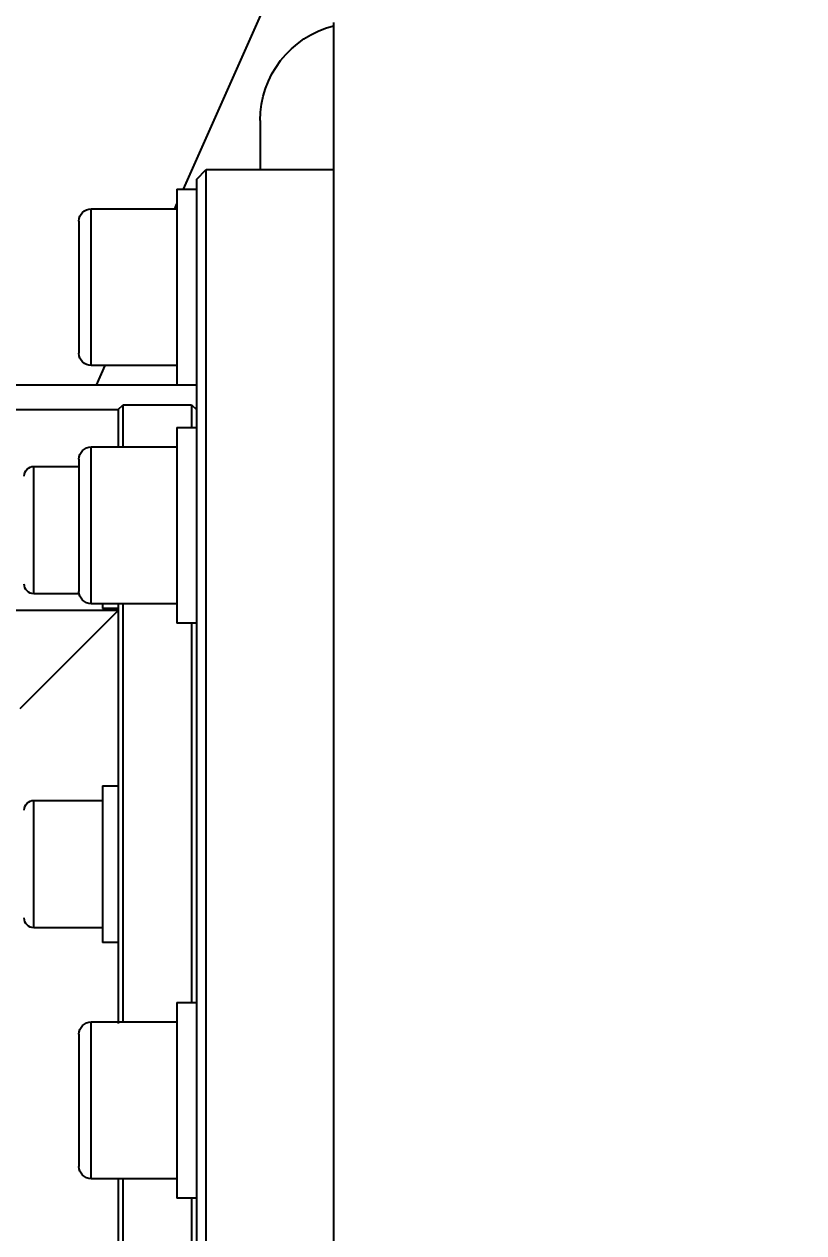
# Model space of a CAD drawing. Header units: millimetres. Extents: x 6622 to 532820, y 3370 to 359312.
# Drawn here: x 459148.4 to 459228, y 346624.1 to 346747.5 of the extents above; entities that cross this region are included whole.
import ezdxf

# ---------------------------------------------------------------- set-up
doc = ezdxf.new("R2010")
doc.units = ezdxf.units.MM
doc.styles.get("Standard").update_dxf_attribs({"font": 'txt', "bigfont": 'gbcbig.shx'})
doc.dimstyles.new('副本 ISO-25', dxfattribs={"dimtxt": 300, "dimasz": 200, "dimexe": 200, "dimexo": 25, "dimgap": 200, "dimtad": 1, "dimtxsty": 'Standard', "dimcen": 2.5, "dimadec": 0, "dimazin": 0, "dimtfac": 1, "dimtmove": 0, "dimatfit": 3, "dimfxl": 1, "dimarcsym": 0})

# ---------------------------------------------------------------- blocks, each defined once
blk = doc.blocks.new('A$C3E973D8C')
at = {"color": 2, "linetype": 'Continuous', "lineweight": 25}
for p, q in [((1985.33, 482.55), (1976.89, 501.55)), ((1970, 499.55), (1970, 294.55)), ((1977.5, 489.55), (1977.5, 484.55)), ((1983, 484.55), (1970, 484.55)), ((1984, 483.55), (1983, 484.55)), ((1983, 294.55), (1983, 484.55)), ((1984, 483.55), (1984, 295.55)), ((1986, 482.55), (1984, 482.55)), ((1986, 482.55), (1986, 462.55)), ((1986.22, 480.55), (1986, 481.05)), ((1994.75, 480.55), (1986, 480.55)), ((1994.75, 472.55), (1994.75, 480.55)), ((1996, 479.3), (1996, 472.55)), ((1994.75, 464.55), (1994.75, 472.55)), ((1996, 472.55), (1996, 465.8)), ((1986, 464.55), (1994.75, 464.55)), ((1994.22, 462.55), (1993.33, 464.55)), ((1984, 462.55), (1986, 462.55)), ((1986, 462.55), (2005, 462.55)), ((1984.5, 460.55), (1984, 460.05)), ((1991.5, 460.55), (1984.5, 460.55)), ((1984.5, 460.55), (1984.5, 458.24)), ((1992, 460.05), (1991.5, 460.55)), ((1991.5, 456.24), (1991.5, 460.55)), ((1992, 460.05), (1992, 456.24)), ((2007.5, 460.05), (1992, 460.05)), ((1986, 458.24), (1984, 458.24)), ((1986, 458.24), (1986, 438.24)), ((1994.75, 456.24), (1986, 456.24)), ((1994.75, 442.58), (1994.75, 456.24)), ((1996, 454.99), (1996, 443.47)), ((2000.6, 454.25), (1996, 454.25)), ((2000.6, 447.75), (2000.6, 454.25)), ((2000.6, 441.25), (2000.6, 447.75)), ((1996, 443.47), (1996, 441.49)), ((1994.75, 440.24), (1994.75, 442.58)), ((1995.98, 441.25), (2000.6, 441.25)), ((1986, 440.24), (1994.75, 440.24)), ((1991.5, 397.55), (1991.5, 440.24)), ((1992, 440.24), (1992, 419.23)), ((1992, 439.75), (1993.6, 439.75)), ((2002, 429.55), (1992, 439.55)), ((1992, 439.55), (2010, 439.55)), ((1993.6, 440.24), (1993.6, 439.75)), ((1984, 438.24), (1986, 438.24)), ((1984.5, 438.24), (1984.5, 399.55)), ((1993.6, 421.66), (1992, 421.66)), ((1993.6, 421.66), (1993.6, 405.66)), ((2000.6, 420.16), (1993.6, 420.16)), ((2000.6, 409.06), (2000.6, 420.16)), ((1992, 419.23), (1992, 413.66)), ((1992, 413.79), (1992, 397.4)), ((2000.6, 407.16), (2000.6, 409.06)), ((1993.6, 407.16), (2000.6, 407.16)), ((1992, 405.66), (1993.6, 405.66)), ((1986, 399.55), (1984, 399.55)), ((1986, 399.55), (1986, 379.55)), ((1994.75, 397.55), (1986, 397.55)), ((1994.75, 381.55), (1994.75, 397.55)), ((1996, 396.3), (1996, 382.8)), ((1986, 381.55), (1994.75, 381.55)), ((1991.5, 338.86), (1991.5, 381.55)), ((1992, 381.55), (1992, 365.31)), ((1984, 379.55), (1986, 379.55)), ((1984.5, 379.55), (1984.5, 340.86))]:
    blk.add_line(p, q, dxfattribs=at)
for centre, radius, start, end in [((1967.5, 489.55), 10, 0, 75.5225), ((1994.75, 479.3), 1.25, 0, 90), ((1994.75, 465.8), 1.25, 270, 0), ((1994.75, 454.99), 1.25, 0, 90), ((2000.6, 453.25), 1, 0, 90), ((2000.6, 442.25), 1, 270, 0), ((1994.75, 441.49), 1.25, 270, 0), ((2000.6, 419.16), 1, 0, 90), ((2000.6, 408.16), 1, 270, 0), ((1994.75, 396.3), 1.25, 0, 90), ((1994.75, 382.8), 1.25, 270, 0)]:
    blk.add_arc(centre, radius, start, end, dxfattribs=at)
blk = doc.blocks.new('*D429')
at = {"color": 0, "lineweight": -2, "transparency": 16777216}
for p, q in [((457818.48, 355761.22), (450895.95, 355761.22)), ((451095.95, 355561.22), (451095.95, 346555.22)), ((460376.39, 346355.22), (450895.95, 346355.22))]:
    blk.add_line(p, q, dxfattribs=at)
at = {"color": 0, "transparency": 16777216}
for points in [[(451062.62, 355561.22), (451129.28, 355561.22), (451095.95, 355761.22)], [(451062.62, 346555.22), (451129.28, 346555.22), (451095.95, 346355.22)]]:
    blk.add_solid(points, dxfattribs=at)
at = {"layer": 'Defpoints', "color": 0, "transparency": 16777216}
for p in [(457843.48, 355761.22), (451095.95, 346355.22), (460401.39, 346355.22)]:
    blk.add_point(p, dxfattribs=at)
at = {"color": 0, "transparency": 16777216, "insert": (450737.68, 351058.22), "char_height": 300, "attachment_point": 5, "rotation": 90}
blk.add_mtext('(9406堆垛机总高）', dxfattribs=at)

msp = doc.modelspace()

# ---------------------------------------------------------------- block references
at = {"extrusion": (0, 0, -1), "zscale": -1}
msp.add_blockref('A$C3E973D8C', (-461150, 346248.121), dxfattribs=at)

# ---------------------------------------------------------------- dimensions: what is measured, and where the dimension line sits
at = {"color": 3}
dim = msp.add_linear_dim(base=(451095.95, 346355.221), p1=(457843.479, 355761.221), p2=(460401.39, 346355.221), angle=90, text='(<>堆垛机总高）', dimstyle='副本 ISO-25', dxfattribs=at)
dim.commit()
dim.dimension.update_dxf_attribs({"geometry": '*D429', "text_midpoint": (450737.678, 351058.221)})

doc.saveas('drawing.dxf')
